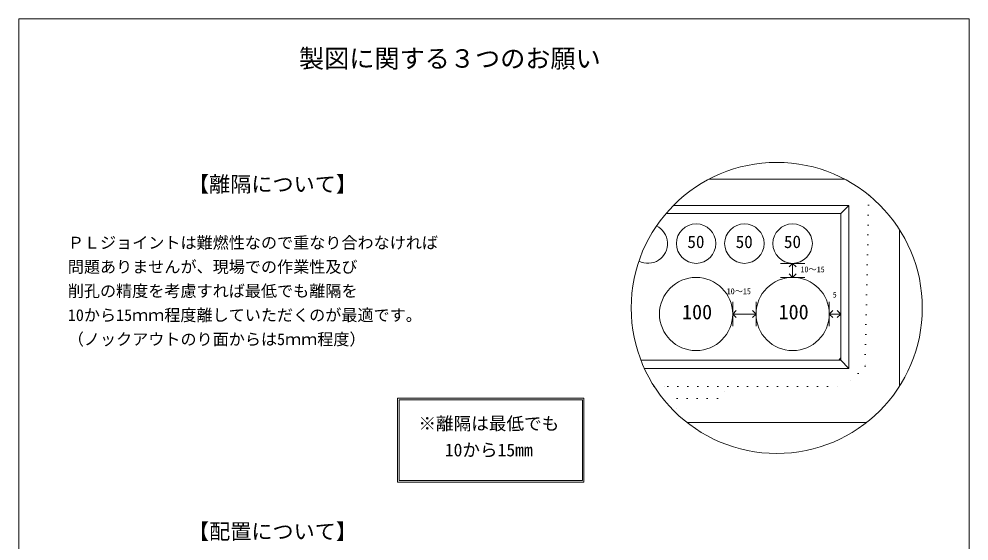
# Model space of a CAD drawing. Units: millimetres, scale not verified. Extents: x -9756 to 9755, y -4634 to 4634.
# Drawn here: x -9756 to -3685, y 1298 to 4634 of the extents above; entities that cross this region are included whole.
import ezdxf
from ezdxf.enums import TextEntityAlignment as Align

# ---------------------------------------------------------------- set-up
doc = ezdxf.new("R2010")
doc.units = ezdxf.units.MM
doc.header["$LTSCALE"] = 20
doc.linetypes.add('DASHED1', pattern=[1.8, 1.2, -0.6])
doc.linetypes.add('USER5', pattern=[3.185, 0.01, -3.175])
for name, color, linetype, lineweight in [('0-2_waku', 7, 'Continuous', 18), ('0-3_gaikei', 7, 'Continuous', 18), ('0-4_kakure', 7, 'DASHED1', 5), ('0-5_sunpou', 7, 'Continuous', 5), ('0-7_hole', 7, 'Continuous', 18), ('0-8_uchigawa', 6, 'Continuous', 18), ('0-D_文字１', 7, 'Continuous', 18)]:
    doc.layers.add(name, color=color, linetype=linetype, lineweight=lineweight)
doc.styles.add('ＭＳ ゴシック', font='')
doc.styles.get('ＭＳ ゴシック').set_extended_font_data('MS Gothic')

# ---------------------------------------------------------------- blocks, each defined once
blk = doc.blocks.new('_Open90')
at = {"layer": '0-5_sunpou'}
blk.add_line((0, 0), (-1, 0), dxfattribs=at)
blk.add_lwpolyline([(-0.5, 0.5), (0, 0), (-0.5, -0.5)], dxfattribs=at)

msp = doc.modelspace()

# ---------------------------------------------------------------- linework, layer by layer
at = {"layer": '0-2_waku'}
for p, q in [((-9755.77, 4634.01), (-3684.57, 4634.01)), ((-9755.77, 4634.01), (-3684.57, 4634.01)), ((-9755.77, 4634.01), (-9755.77, -3915.99)), ((-3684.57, 4634.01), (-3684.57, -3915.99))]:
    msp.add_line(p, q, dxfattribs=at)
at = {"layer": '0-3_gaikei'}
for p, q in [((-4478.45, 3609.67), (-5347.72, 3609.67)), ((-4128.83, 2286.83), (-4128.83, 3287.52)), ((-5485.71, 2054.02), (-4340.46, 2054.02))]:
    msp.add_line(p, q, dxfattribs=at)
at = {"layer": '0-4_kakure', "linetype": 'USER5', "lineweight": 18}
for p, q in [((-5696.46, 2285.44), (-5608.75, 2285.44)), ((-5608.75, 2285.44), (-4477.37, 2285.44)), ((-5608.75, 2285.44), (-4477.37, 2285.44)), ((-5549.74, 2208.3), (-5555.98, 2114.79)), ((-5549.74, 2208.3), (-5344.04, 2208.3))]:
    msp.add_line(p, q, dxfattribs=at)
for points in [[(-4325.27, 3508.21), (-4348.8, 2414.01), (-4477.37, 2285.44)], [(-5549.74, 2208.3), (-5292.61, 2208.3), (-5215.47, 2285.44)]]:
    msp.add_lwpolyline(points, dxfattribs=at)
at = {"layer": '0-5_sunpou', "color": 150, "lineweight": 18}
for p, q in [((-4888.78, 3072.27), (-4734.5, 3072.27)), ((-4888.78, 2982.27), (-4734.5, 2982.27)), ((-5194.77, 2825.42), (-5194.77, 2671.14)), ((-5045.63, 2825.42), (-5045.63, 2671.14)), ((-4577.43, 2825.42), (-4577.43, 2671.14)), ((-4503.08, 2825.42), (-4503.08, 2671.14)), ((-5194.77, 2748.28), (-5045.63, 2748.28)), ((-4577.43, 2748.28), (-4503.08, 2748.28)), ((-4503.08, 2467.24), (-4517.3, 2452.58))]:
    msp.add_line(p, q, dxfattribs=at)
msp.add_circle((-4913.09, 2787.18), 930.28, dxfattribs=at)
at = {"layer": '0-7_hole'}
for centre, radius in [((-5428.76, 3198.26), 126), ((-5120.2, 3198.26), 126), ((-4811.64, 3198.26), 126), ((-5428.76, 2748.28), 233.99), ((-4811.64, 2748.28), 233.99)]:
    msp.add_circle(centre, radius, dxfattribs=at)
msp.add_arc((-5737.32, 3198.26), 126, 243.19936, 63.78529, dxfattribs=at)
at = {"layer": '0-8_uchigawa'}
for p, q in [((-5573.32, 3442.54), (-4451.65, 3442.54)), ((-4451.65, 2401.15), (-4451.65, 3442.54)), ((-5620.67, 3391.11), (-5608.75, 3391.11)), ((-4503.08, 2452.58), (-4503.08, 3391.11)), ((-5781.1, 2452.58), (-5608.75, 2452.58)), ((-5608.75, 2452.58), (-4503.08, 2452.58)), ((-4451.65, 2401.15), (-4503.08, 2452.58)), ((-5759.49, 2401.15), (-5608.75, 2401.15)), ((-5608.75, 2401.15), (-4451.65, 2401.15)), ((-7336.15, 2210.01), (-6145.72, 2210.01)), ((-7336.15, 1674.32), (-7336.15, 2210.01)), ((-7326.23, 2200.09), (-6155.64, 2200.09)), ((-7326.23, 1684.24), (-7326.23, 2200.09)), ((-6155.64, 1684.24), (-6155.64, 2200.09)), ((-6145.72, 1674.32), (-6145.72, 2210.01)), ((-7336.15, 1674.32), (-6145.72, 1674.32)), ((-7326.23, 1684.24), (-6155.64, 1684.24))]:
    msp.add_line(p, q, dxfattribs=at)
msp.add_lwpolyline([(-5608.75, 3391.11), (-4503.08, 3391.11), (-4451.65, 3442.54)], dxfattribs=at)

# ---------------------------------------------------------------- block references
at = {"layer": '0-5_sunpou', "xscale": 46.28394, "yscale": 46.28394}
for p, rotation in [((-4811.64, 3072.27), 90), ((-4811.64, 2982.27), 270), ((-5194.77, 2748.28), 180), ((-4577.43, 2748.28), 180)]:
    msp.add_blockref('_Open90', p, dxfattribs=dict(at, rotation=rotation))
for p in [(-5045.63, 2748.28), (-4503.08, 2748.28)]:
    msp.add_blockref('_Open90', p, dxfattribs=at)

# ---------------------------------------------------------------- texts
at = {"layer": '0-D_文字１', "style": 'ＭＳ ゴシック'}
for s, height, p in [('製図に関する３つのお願い', 117.8, (-7966.26, 4287.21)), ('【離隔について】', 98.97, (-8675.76, 3499.35)), ('ＰＬジョイントは難燃性なので重なり合わなければ', 75.41, (-9443.82, 3143.96)), ('50', 80.12, (-5484.28, 3145.95)), ('50', 80.12, (-5175.72, 3145.95)), ('50', 80.12, (-4867.16, 3145.95)), ('問題ありませんが、現場での作業性及び', 75.41, (-9443.82, 2989.68)), ('10～15', 37.7, (-4761.92, 3003.45)), ('削孔の精度を考慮すれば最低でも離隔を', 75.41, (-9443.82, 2835.4)), ('10～15', 37.7, (-5233.19, 2863.58)), ('5', 37.7, (-4555.29, 2841.69)), ('100', 94.26, (-5518.61, 2686.11)), ('100', 94.26, (-4901.49, 2686.11)), ('10から15ｍｍ程度離していただくのが最適です。', 75.41, (-9443.82, 2681.12)), ('（ノックアウトのり面からは5ｍｍ程度）', 75.41, (-9443.82, 2526.84)), ('※離隔は最低でも', 82.47, (-7203.04, 1982.4)), ('\u3000 10から15mm', 82.47, (-7203.04, 1813.66)), ('【配置について】', 98.97, (-8675.76, 1279.5))]:
    msp.add_text(s, height=height, dxfattribs=at).set_placement(p, align=Align.BOTTOM_LEFT)

doc.saveas('drawing.dxf')
